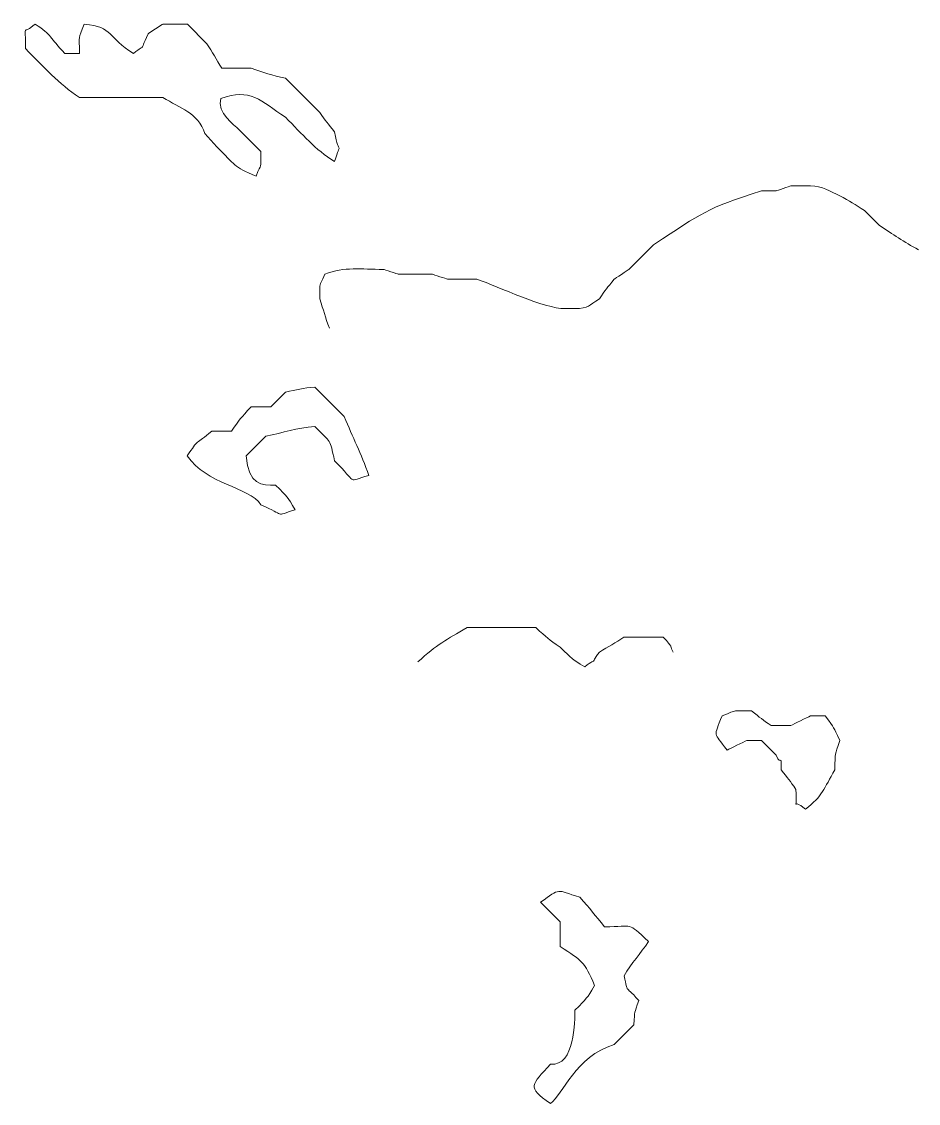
# Model space of a CAD drawing. Header units: centimetres. Extents: x -40.3 to 39, y -29.8 to 28.8.
# Drawn here: x -0.875 to 2.221, y -14.573 to -10.837 of the extents above; entities that cross this region are included whole.
import ezdxf

# ---------------------------------------------------------------- set-up
doc = ezdxf.new("R2010")
doc.units = ezdxf.units.CM
doc.header["$MEASUREMENT"] = 0
doc.layers.add('layer 1', color=7, linetype='Continuous')

msp = doc.modelspace()

# ---------------------------------------------------------------- linework, layer by layer
at = {"layer": 'layer 1', "color": 225, "lineweight": 0}
for points, knots in [([(-0.20132, -11.2691), (-0.13684, -11.33359), (-0.14425, -11.33758), (-0.06579, -11.37073), (-0.06579, -11.37073), (-0.04592, -11.31957), (-0.04884, -11.3541), (-0.04884, -11.28604), (-0.04884, -11.28604), (-0.04884, -11.28604), (-0.13353, -11.20135), (-0.13353, -11.20135), (-0.13353, -11.20135), (-0.13353, -11.20135), (-0.20411, -11.14964), (-0.18676, -11.10277), (-0.18676, -11.10277), (-0.08636, -11.06444), (-0.04974, -11.11152), (0.03585, -11.16748), (0.03585, -11.16748), (0.09467, -11.2263), (0.13827, -11.27896), (0.20527, -11.31996), (0.20527, -11.31996), (0.22945, -11.24227), (0.2223, -11.30845), (0.20527, -11.21832), (0.20527, -11.21832), (0.18119, -11.18786), (0.17513, -11.1815), (0.15445, -11.15054), (0.15445, -11.15054), (0.15445, -11.15054), (0.03585, -11.03195), (0.03585, -11.03195), (0.03585, -11.03195), (-0.0122, -11.02288), (-0.03824, -11.01349), (-0.08274, -10.99808), (-0.08274, -10.99808), (-0.08274, -10.99808), (-0.18437, -10.99806), (-0.18437, -10.99806), (-0.18437, -10.99806), (-0.20172, -10.96869), (-0.21764, -10.9427), (-0.23521, -10.91339), (-0.23521, -10.91339), (-0.23521, -10.91339), (-0.30295, -10.84561), (-0.30295, -10.84561), (-0.30295, -10.84561), (-0.30295, -10.84561), (-0.38764, -10.84563), (-0.38764, -10.84563), (-0.38764, -10.84563), (-0.38967, -10.84663), (-0.43558, -10.87767), (-0.43846, -10.8795), (-0.43846, -10.8795), (-0.47348, -10.95316), (-0.43999, -10.90618), (-0.48928, -10.94724), (-0.48928, -10.94724), (-0.579, -10.89237), (-0.55725, -10.85562), (-0.6587, -10.84561), (-0.6587, -10.84561), (-0.68121, -10.90358), (-0.67564, -10.87762), (-0.67564, -10.94724), (-0.67564, -10.94724), (-0.67564, -10.94724), (-0.72646, -10.94724), (-0.72646, -10.94724), (-0.72646, -10.94724), (-0.77781, -10.89162), (-0.77047, -10.88379), (-0.82812, -10.84561), (-0.82812, -10.84561), (-0.87511, -10.88601), (-0.85996, -10.83724), (-0.86197, -10.93032), (-0.86197, -10.93032), (-0.79672, -10.99556), (-0.74829, -11.05059), (-0.67562, -11.0997), (-0.67562, -11.0997), (-0.67562, -11.0997), (-0.38762, -11.09972), (-0.38762, -11.09972), (-0.38762, -11.09972), (-0.32747, -11.13574), (-0.26588, -11.15203), (-0.24294, -11.22304), (-0.24294, -11.22304), (-0.24294, -11.22304), (-0.20132, -11.2691), (-0.20132, -11.2691)], [0, 0, 0, 0, 0.0384615, 0.0384615, 0.0384615, 0.0384615, 0.0769231, 0.0769231, 0.0769231, 0.0769231, 0.1153846, 0.1153846, 0.1153846, 0.1153846, 0.1538462, 0.1538462, 0.1538462, 0.1538462, 0.1923077, 0.1923077, 0.1923077, 0.1923077, 0.2307692, 0.2307692, 0.2307692, 0.2307692, 0.2692308, 0.2692308, 0.2692308, 0.2692308, 0.3076923, 0.3076923, 0.3076923, 0.3076923, 0.3461538, 0.3461538, 0.3461538, 0.3461538, 0.3846154, 0.3846154, 0.3846154, 0.3846154, 0.4230769, 0.4230769, 0.4230769, 0.4230769, 0.4615385, 0.4615385, 0.4615385, 0.4615385, 0.5, 0.5, 0.5, 0.5, 0.5384615, 0.5384615, 0.5384615, 0.5384615, 0.5769231, 0.5769231, 0.5769231, 0.5769231, 0.6153846, 0.6153846, 0.6153846, 0.6153846, 0.6538462, 0.6538462, 0.6538462, 0.6538462, 0.6923077, 0.6923077, 0.6923077, 0.6923077, 0.7307692, 0.7307692, 0.7307692, 0.7307692, 0.7692308, 0.7692308, 0.7692308, 0.7692308, 0.8076923, 0.8076923, 0.8076923, 0.8076923, 0.8461538, 0.8461538, 0.8461538, 0.8461538, 0.8846154, 0.8846154, 0.8846154, 0.8846154, 0.9230769, 0.9230769, 0.9230769, 0.9230769, 1, 1, 1, 1]), ([(0.1883, -11.89602), (0.17199, -11.85617), (0.1677, -11.8353), (0.15445, -11.79439), (0.15445, -11.79439), (0.15445, -11.7263), (0.1515, -11.76088), (0.17139, -11.70968), (0.17139, -11.70968), (0.24148, -11.68249), (0.29454, -11.69275), (0.37469, -11.69275), (0.37469, -11.69275), (0.37571, -11.69316), (0.42266, -11.70865), (0.4255, -11.70966), (0.4255, -11.70966), (0.4255, -11.70966), (0.54408, -11.70966), (0.54408, -11.70966), (0.54408, -11.70966), (0.54511, -11.71006), (0.59208, -11.7256), (0.5949, -11.7266), (0.5949, -11.7266), (0.5949, -11.7266), (0.69654, -11.7266), (0.69654, -11.7266), (0.69654, -11.7266), (0.77322, -11.75317), (0.92941, -11.82826), (1.00146, -11.82824), (1.00146, -11.82824), (1.00146, -11.82824), (1.03536, -11.82824), (1.03536, -11.82824), (1.03536, -11.82824), (1.08466, -11.82824), (1.08141, -11.81667), (1.12007, -11.79439), (1.12007, -11.79439), (1.14058, -11.76233), (1.14613, -11.75729), (1.17088, -11.7266), (1.17088, -11.7266), (1.17285, -11.7256), (1.21882, -11.69459), (1.22168, -11.69273), (1.22168, -11.69273), (1.22168, -11.69273), (1.30639, -11.60804), (1.30639, -11.60804), (1.30639, -11.60804), (1.48181, -11.4933), (1.48238, -11.48547), (1.6791, -11.42168), (1.6791, -11.42168), (1.6791, -11.42168), (1.7299, -11.42168), (1.7299, -11.42168), (1.7299, -11.42168), (1.73092, -11.42127), (1.7779, -11.40578), (1.78074, -11.40475), (1.78074, -11.40475), (1.78074, -11.40475), (1.84848, -11.40473), (1.84848, -11.40473), (1.84848, -11.40473), (1.88897, -11.40475), (1.91714, -11.4233), (1.95011, -11.43864), (1.95011, -11.43864), (1.9826, -11.45567), (2.00371, -11.46908), (2.03484, -11.48944), (2.03484, -11.48944), (2.03484, -11.48944), (2.08566, -11.54028), (2.08566, -11.54028), (2.08566, -11.54028), (2.13306, -11.57125), (2.17163, -11.59846), (2.22117, -11.62497)], [0, 0, 0, 0, 0.0454545, 0.0454545, 0.0454545, 0.0454545, 0.0909091, 0.0909091, 0.0909091, 0.0909091, 0.1363636, 0.1363636, 0.1363636, 0.1363636, 0.1818182, 0.1818182, 0.1818182, 0.1818182, 0.2272727, 0.2272727, 0.2272727, 0.2272727, 0.2727273, 0.2727273, 0.2727273, 0.2727273, 0.3181818, 0.3181818, 0.3181818, 0.3181818, 0.3636364, 0.3636364, 0.3636364, 0.3636364, 0.4090909, 0.4090909, 0.4090909, 0.4090909, 0.4545455, 0.4545455, 0.4545455, 0.4545455, 0.5, 0.5, 0.5, 0.5, 0.5454545, 0.5454545, 0.5454545, 0.5454545, 0.5909091, 0.5909091, 0.5909091, 0.5909091, 0.6363636, 0.6363636, 0.6363636, 0.6363636, 0.6818182, 0.6818182, 0.6818182, 0.6818182, 0.7272727, 0.7272727, 0.7272727, 0.7272727, 0.7727273, 0.7727273, 0.7727273, 0.7727273, 0.8181818, 0.8181818, 0.8181818, 0.8181818, 0.8636364, 0.8636364, 0.8636364, 0.8636364, 0.9090909, 0.9090909, 0.9090909, 0.9090909, 1, 1, 1, 1]), ([(0.32387, -12.40426), (0.24441, -12.42729), (0.28709, -12.43348), (0.20527, -12.35344), (0.20527, -12.35344), (0.18868, -12.27475), (0.1938, -12.29586), (0.1375, -12.23486), (0.1375, -12.23486), (0.07332, -12.23979), (0.02968, -12.2571), (-0.0319, -12.26873), (-0.0319, -12.26873), (-0.0319, -12.26873), (-0.09966, -12.33648), (-0.09966, -12.33648), (-0.09966, -12.33648), (-0.09324, -12.43779), (-0.04436, -12.43856), (0.00197, -12.43811), (0.00197, -12.43811), (0.04502, -12.48116), (0.04112, -12.47606), (0.06972, -12.52282), (0.06972, -12.52282), (-0.00754, -12.5469), (0.04148, -12.54211), (-0.04886, -12.5059), (-0.04886, -12.5059), (-0.09023, -12.44214), (-0.23862, -12.43536), (-0.30299, -12.33645), (-0.30299, -12.33645), (-0.26424, -12.27802), (-0.27563, -12.29827), (-0.21828, -12.25179), (-0.21828, -12.25179), (-0.21828, -12.25179), (-0.15052, -12.25177), (-0.15052, -12.25177), (-0.15052, -12.25177), (-0.12292, -12.21049), (-0.11938, -12.20675), (-0.08276, -12.16706), (-0.08276, -12.16706), (-0.08276, -12.16706), (-0.01501, -12.16708), (-0.01501, -12.16708), (-0.01501, -12.16708), (-0.01501, -12.16708), (0.0358, -12.11624), (0.0358, -12.11624), (0.0358, -12.11624), (0.07347, -12.10913), (0.09721, -12.10241), (0.13744, -12.09933), (0.13744, -12.09933), (0.13744, -12.09933), (0.23907, -12.20097), (0.23907, -12.20097), (0.23907, -12.20097), (0.26829, -12.27381), (0.29717, -12.3274), (0.32387, -12.40426)], [0, 0, 0, 0, 0.0588235, 0.0588235, 0.0588235, 0.0588235, 0.1176471, 0.1176471, 0.1176471, 0.1176471, 0.1764706, 0.1764706, 0.1764706, 0.1764706, 0.2352941, 0.2352941, 0.2352941, 0.2352941, 0.2941176, 0.2941176, 0.2941176, 0.2941176, 0.3529412, 0.3529412, 0.3529412, 0.3529412, 0.4117647, 0.4117647, 0.4117647, 0.4117647, 0.4705882, 0.4705882, 0.4705882, 0.4705882, 0.5294118, 0.5294118, 0.5294118, 0.5294118, 0.5882353, 0.5882353, 0.5882353, 0.5882353, 0.6470588, 0.6470588, 0.6470588, 0.6470588, 0.7058824, 0.7058824, 0.7058824, 0.7058824, 0.7647059, 0.7647059, 0.7647059, 0.7647059, 0.8235294, 0.8235294, 0.8235294, 0.8235294, 0.8823529, 0.8823529, 0.8823529, 0.8823529, 1, 1, 1, 1]), ([(0.49325, -13.04794), (0.55847, -12.98771), (0.59277, -12.97124), (0.66269, -12.92934), (0.66269, -12.92934), (0.66269, -12.92934), (0.89983, -12.92932), (0.89983, -12.92932), (0.89983, -12.92932), (0.93968, -12.96603), (0.94347, -12.96934), (0.98456, -12.9971), (0.98456, -12.9971), (1.02761, -13.04013), (1.02249, -13.03627), (1.06925, -13.06485), (1.06925, -13.06485), (1.12162, -13.02713), (1.08156, -13.06711), (1.12007, -13.01403), (1.12007, -13.01403), (1.14946, -12.9967), (1.17547, -12.98078), (1.20475, -12.96323), (1.20475, -12.96323), (1.20475, -12.96323), (1.34026, -12.96323), (1.34026, -12.96323), (1.34026, -12.96323), (1.3755, -12.9984), (1.36269, -12.99386), (1.37417, -13.01403)], [0, 0, 0, 0, 0.1111111, 0.1111111, 0.1111111, 0.1111111, 0.2222222, 0.2222222, 0.2222222, 0.2222222, 0.3333333, 0.3333333, 0.3333333, 0.3333333, 0.4444444, 0.4444444, 0.4444444, 0.4444444, 0.5555556, 0.5555556, 0.5555556, 0.5555556, 0.6666667, 0.6666667, 0.6666667, 0.6666667, 0.7777778, 0.7777778, 0.7777778, 0.7777778, 1, 1, 1, 1]), ([(1.93325, -13.42072), (1.8943, -13.48575), (1.89067, -13.51168), (1.83162, -13.55622), (1.83162, -13.55622), (1.77877, -13.51247), (1.80658, -13.57635), (1.7977, -13.48848), (1.7977, -13.48848), (1.77721, -13.4564), (1.77164, -13.45143), (1.74691, -13.42074), (1.74691, -13.42074), (1.74691, -13.35321), (1.74977, -13.41583), (1.72998, -13.36992), (1.72998, -13.36992), (1.72998, -13.36992), (1.67914, -13.31908), (1.67914, -13.31908), (1.67914, -13.31908), (1.67914, -13.31908), (1.62833, -13.3191), (1.62833, -13.3191), (1.62833, -13.3191), (1.61753, -13.32523), (1.57232, -13.34678), (1.56058, -13.35295), (1.56058, -13.35295), (1.51359, -13.28698), (1.51395, -13.31086), (1.54364, -13.23435), (1.54364, -13.23435), (1.6016, -13.21186), (1.57565, -13.21745), (1.64527, -13.21745), (1.64527, -13.21745), (1.67573, -13.2415), (1.68209, -13.24756), (1.71304, -13.26824), (1.71304, -13.26824), (1.71304, -13.26824), (1.7808, -13.26826), (1.7808, -13.26826), (1.7808, -13.26826), (1.7916, -13.26207), (1.83682, -13.24052), (1.84854, -13.23435), (1.84854, -13.23435), (1.84854, -13.23435), (1.89936, -13.23435), (1.89936, -13.23435), (1.89936, -13.23435), (1.93487, -13.2831), (1.92514, -13.26767), (1.95018, -13.31908), (1.95018, -13.31908), (1.93204, -13.37506), (1.93323, -13.35677), (1.93325, -13.42072)], [0, 0, 0, 0, 0.0625, 0.0625, 0.0625, 0.0625, 0.125, 0.125, 0.125, 0.125, 0.1875, 0.1875, 0.1875, 0.1875, 0.25, 0.25, 0.25, 0.25, 0.3125, 0.3125, 0.3125, 0.3125, 0.375, 0.375, 0.375, 0.375, 0.4375, 0.4375, 0.4375, 0.4375, 0.5, 0.5, 0.5, 0.5, 0.5625, 0.5625, 0.5625, 0.5625, 0.625, 0.625, 0.625, 0.625, 0.6875, 0.6875, 0.6875, 0.6875, 0.75, 0.75, 0.75, 0.75, 0.8125, 0.8125, 0.8125, 0.8125, 0.875, 0.875, 0.875, 0.875, 1, 1, 1, 1]), ([(1.28949, -14.01358), (1.26046, -14.05654), (1.23167, -14.08824), (1.2048, -14.13218), (1.2048, -14.13218), (1.2233, -14.20037), (1.19987, -14.15504), (1.25561, -14.21685), (1.25561, -14.21685), (1.23912, -14.26658), (1.24279, -14.24803), (1.23869, -14.30156), (1.23869, -14.30156), (1.23869, -14.30156), (1.1709, -14.36932), (1.1709, -14.36932), (1.1709, -14.36932), (1.03589, -14.41064), (0.9941, -14.5431), (0.95069, -14.57259), (0.95069, -14.57259), (0.86641, -14.51542), (0.88566, -14.50921), (0.95069, -14.43707), (0.95069, -14.43707), (1.03636, -14.44646), (1.03429, -14.28538), (1.0354, -14.25072), (1.0354, -14.25072), (1.07845, -14.20767), (1.07452, -14.21277), (1.10314, -14.16601), (1.10314, -14.16601), (1.06716, -14.08094), (1.06199, -14.08282), (0.98456, -14.03048), (0.98456, -14.03048), (0.98456, -14.03048), (0.98456, -13.94577), (0.98456, -13.94577), (0.98456, -13.94577), (0.98456, -13.94577), (0.91677, -13.87805), (0.91677, -13.87805), (0.91677, -13.87805), (0.98661, -13.8283), (0.96819, -13.83381), (1.05232, -13.86111), (1.05232, -13.86111), (1.08873, -13.90053), (1.10485, -13.92304), (1.13703, -13.96274), (1.13703, -13.96274), (1.24377, -13.96276), (1.21141, -13.94317), (1.28949, -14.01358)], [0, 0, 0, 0, 0.0666667, 0.0666667, 0.0666667, 0.0666667, 0.1333333, 0.1333333, 0.1333333, 0.1333333, 0.2, 0.2, 0.2, 0.2, 0.2666667, 0.2666667, 0.2666667, 0.2666667, 0.3333333, 0.3333333, 0.3333333, 0.3333333, 0.4, 0.4, 0.4, 0.4, 0.4666667, 0.4666667, 0.4666667, 0.4666667, 0.5333333, 0.5333333, 0.5333333, 0.5333333, 0.6, 0.6, 0.6, 0.6, 0.6666667, 0.6666667, 0.6666667, 0.6666667, 0.7333333, 0.7333333, 0.7333333, 0.7333333, 0.8, 0.8, 0.8, 0.8, 0.8666667, 0.8666667, 0.8666667, 0.8666667, 1, 1, 1, 1])]:
    msp.add_open_spline(points, degree=3, knots=knots, dxfattribs=at)

doc.saveas('drawing.dxf')
